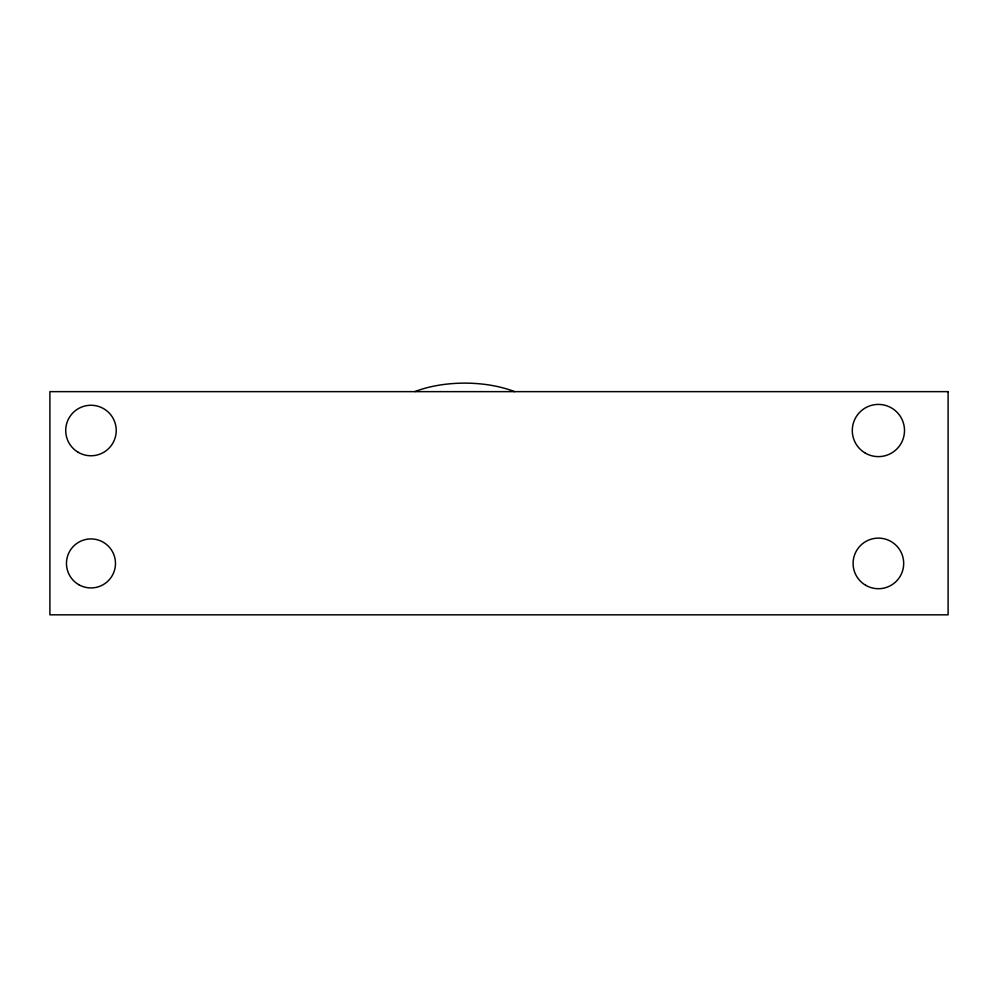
<?xml version="1.0" encoding="UTF-8"?>
<svg xmlns="http://www.w3.org/2000/svg" width="998" height="998" viewBox="0 0 998 998"><rect width="100%" height="100%" fill="white"/><g stroke="black" fill="none" stroke-linecap="round" stroke-linejoin="round"><path stroke-width="1.5" d="M415.006 391.528A81.873 40.943 0 0 1 514.681 391.64M948.1 391.64L49.9 391.64L49.9 614.83L948.1 614.83L948.1 391.64M78.331 452.381A25.262 25.262 0 0 0 116.23 430.537A25.262 25.262 0 0 0 78.355 408.631A25.262 25.262 0 0 0 78.331 452.381M865.341 453.129A26.11 26.11 0 0 0 904.5 430.512A26.11 26.11 0 0 0 865.341 407.908A26.11 26.11 0 0 0 865.341 453.129M865.753 585.327A25.287 25.287 0 0 0 903.689 563.421A25.287 25.287 0 0 0 865.753 541.515A25.287 25.287 0 0 0 865.753 585.327M78.717 584.653A24.513 24.513 0 0 0 115.481 563.421A24.513 24.513 0 0 0 78.717 542.201A24.513 24.513 0 0 0 78.717 584.653"/></g></svg>
